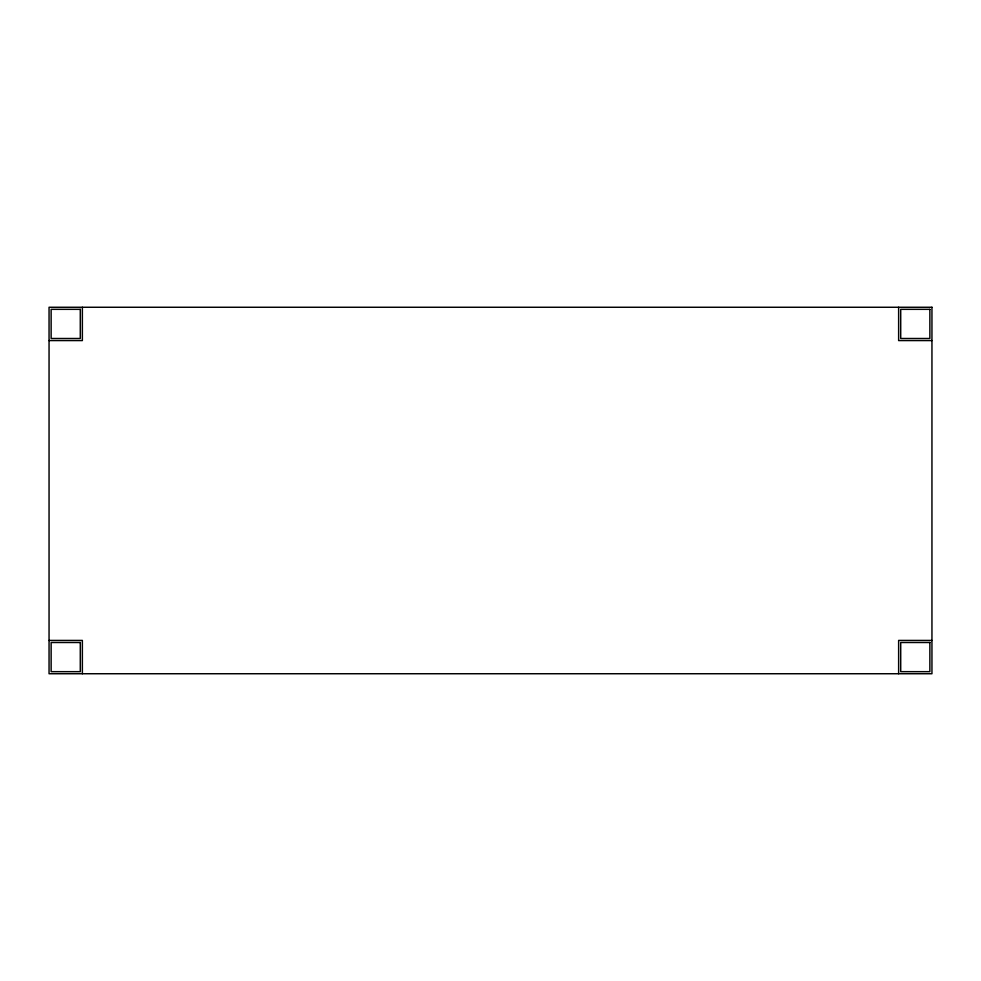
<?xml version="1.0" encoding="UTF-8"?>
<svg xmlns="http://www.w3.org/2000/svg" width="981" height="981" viewBox="0 0 981 981"><rect width="100%" height="100%" fill="white"/><g stroke="black" fill="none" stroke-linecap="round" stroke-linejoin="round"><path stroke-width="1.47" d="M49.05 340.579L82.367 340.579L82.367 307.261M931.95 340.579L898.633 340.579L898.633 307.261M49.05 640.421L82.367 640.421L82.367 673.739M931.95 640.421L898.633 640.421L898.633 673.739M931.95 307.261L49.05 307.261L49.05 673.739L931.95 673.739L931.95 307.261M80.283 309.334L51.135 309.334L51.135 338.494L80.283 338.494L80.283 309.334M929.865 309.334L900.717 309.334L900.717 338.494L929.865 338.494L929.865 309.334M80.283 642.506L51.135 642.506L51.135 671.666L80.283 671.666L80.283 642.506M929.865 642.506L900.717 642.506L900.717 671.666L929.865 671.666L929.865 642.506"/></g></svg>
